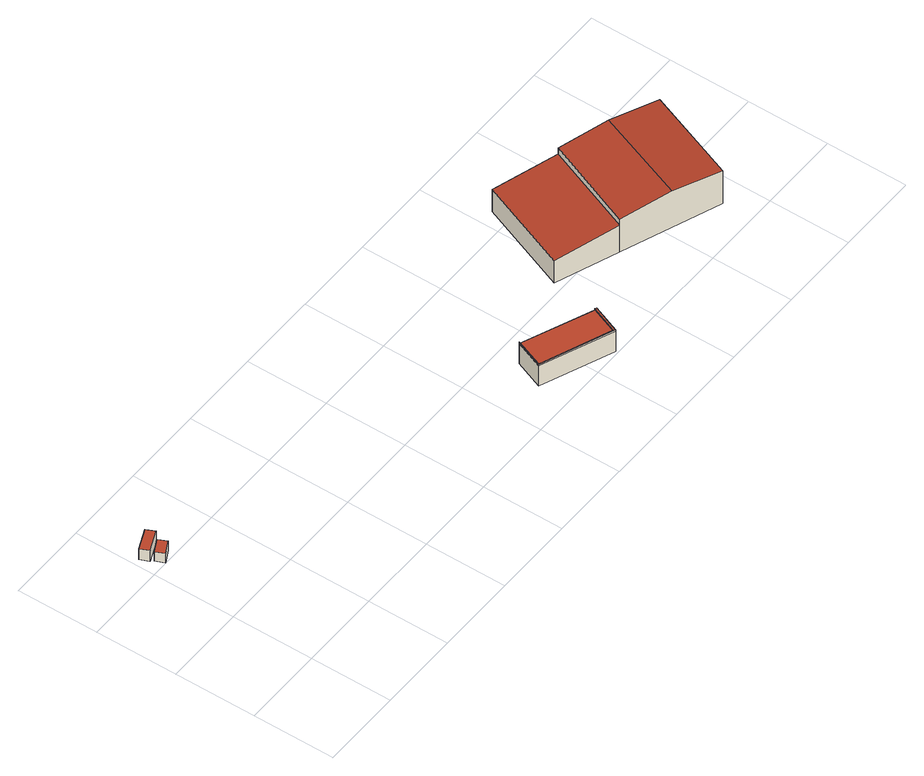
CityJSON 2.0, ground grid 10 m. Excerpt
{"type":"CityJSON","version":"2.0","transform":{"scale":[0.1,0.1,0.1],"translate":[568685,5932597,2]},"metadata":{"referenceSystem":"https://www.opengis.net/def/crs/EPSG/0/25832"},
"CityObjects":{
"building1":{"type":"Building","attributes":{"Grundfläche 2D":"2.251585","Grundhöhe NN":"2.089"},"geometry":[{"type":"Solid","lod":"3","boundaries":[[[[0,1,2,3]],[[4,5,3,2]],[[5,6,0,3]],[[6,7,1,0]],[[7,4,2,1]],[[7,6,5,4]]]],"semantics":{"surfaces":[{"type":"RoofSurface"},{"type":"WallSurface"},{"type":"GroundSurface"}],"values":[[0,1,1,1,1,2]]}}]},
"building2":{"type":"Building","attributes":{"Grundfläche 2D":"3.459415","Grundhöhe NN":"2.289"},"geometry":[{"type":"Solid","lod":"3","boundaries":[[[[8,9,10,11]],[[12,13,11,10]],[[13,14,8,11]],[[14,15,9,8]],[[15,12,10,9]],[[15,14,13,12]]]],"semantics":{"surfaces":[{"type":"RoofSurface"},{"type":"WallSurface"},{"type":"GroundSurface"}],"values":[[0,1,1,1,1,2]]}}]},
"building3":{"type":"Building","attributes":{"Grundfläche 2D":"34.646309","Grundhöhe NN":"2.087"},"children":["building3-1"],"geometry":[{"type":"Solid","lod":"3","boundaries":[[[[16,17,18,19,20]],[[18,17,21,22]],[[19,18,22,23]],[[16,20,19,23,24]],[[17,16,24,21]],[[23,22,21,24]]]],"semantics":{"surfaces":[{"type":"RoofSurface"},{"type":"WallSurface"},{"type":"GroundSurface"}],"values":[[0,1,1,1,1,2]]}}]},
"building3-1":{"type":"BuildingInstallation","parents":["building3"],"geometry":[{"type":"MultiSurface","lod":"3","boundaries":[[[25,26,27,28,29,30,31]],[[20,32,29,28]],[[30,29,32,33]],[[33,16,31,30]],[[16,17,25,31]],[[17,18,26,25]],[[18,19,27,26]],[[19,20,28,27]]],"semantics":{"surfaces":[{"type":"RoofSurface"},{"type":"WallSurface"}],"values":[0,1,1,1,1,1,1,1]}}]},
"building4":{"type":"Building","attributes":{"Grundfläche 2D":"246.335667","Grundhöhe NN":"2.134"},"geometry":[{"type":"Solid","lod":"3","boundaries":[[[[34,35,36,37]],[[38,34,37,39]],[[40,41,42,43]],[[37,36,44,45,42,39]],[[39,42,41,38]],[[34,38,41,46,47,35]],[[36,35,47,44]],[[43,42,45,48]],[[40,43,48,49]],[[41,40,49,46]],[[44,47,46,49,48,45]]]],"semantics":{"surfaces":[{"type":"RoofSurface"},{"type":"WallSurface"},{"type":"GroundSurface"}],"values":[[0,0,0,1,1,1,1,1,1,1,2]]}}]}
},
"vertices":[
[21,201,15],[37,209,15],[32,220,15],[16,212,15],[32,220,1],[16,212,1],[21,201,1],[37,209,1],
[38,225,19],[33,236,19],[7,225,19],[12,214,19],[7,225,3],[12,214,3],[38,225,3],[33,236,3],
[463,73,31],[449,38,31],[535,3,31],[549,37,31],[547,38,31],[449,38,1],[535,3,1],[549,37,1],[463,73,1],
[449,38,33],[535,3,33],[549,37,33],[547,38,33],[534,5,33],[450,39,33],[463,73,33],[534,5,31],[450,39,31],
[711,59,56],[769,37,50],[812,149,50],[753,171,56],[651,82,50],[695,193,50],[576,111,34],[651,82,41],[695,193,41],[620,222,34],[812,149,1],[695,193,1],[651,82,1],[769,37,1],[620,222,1],[576,111,1]
]}
